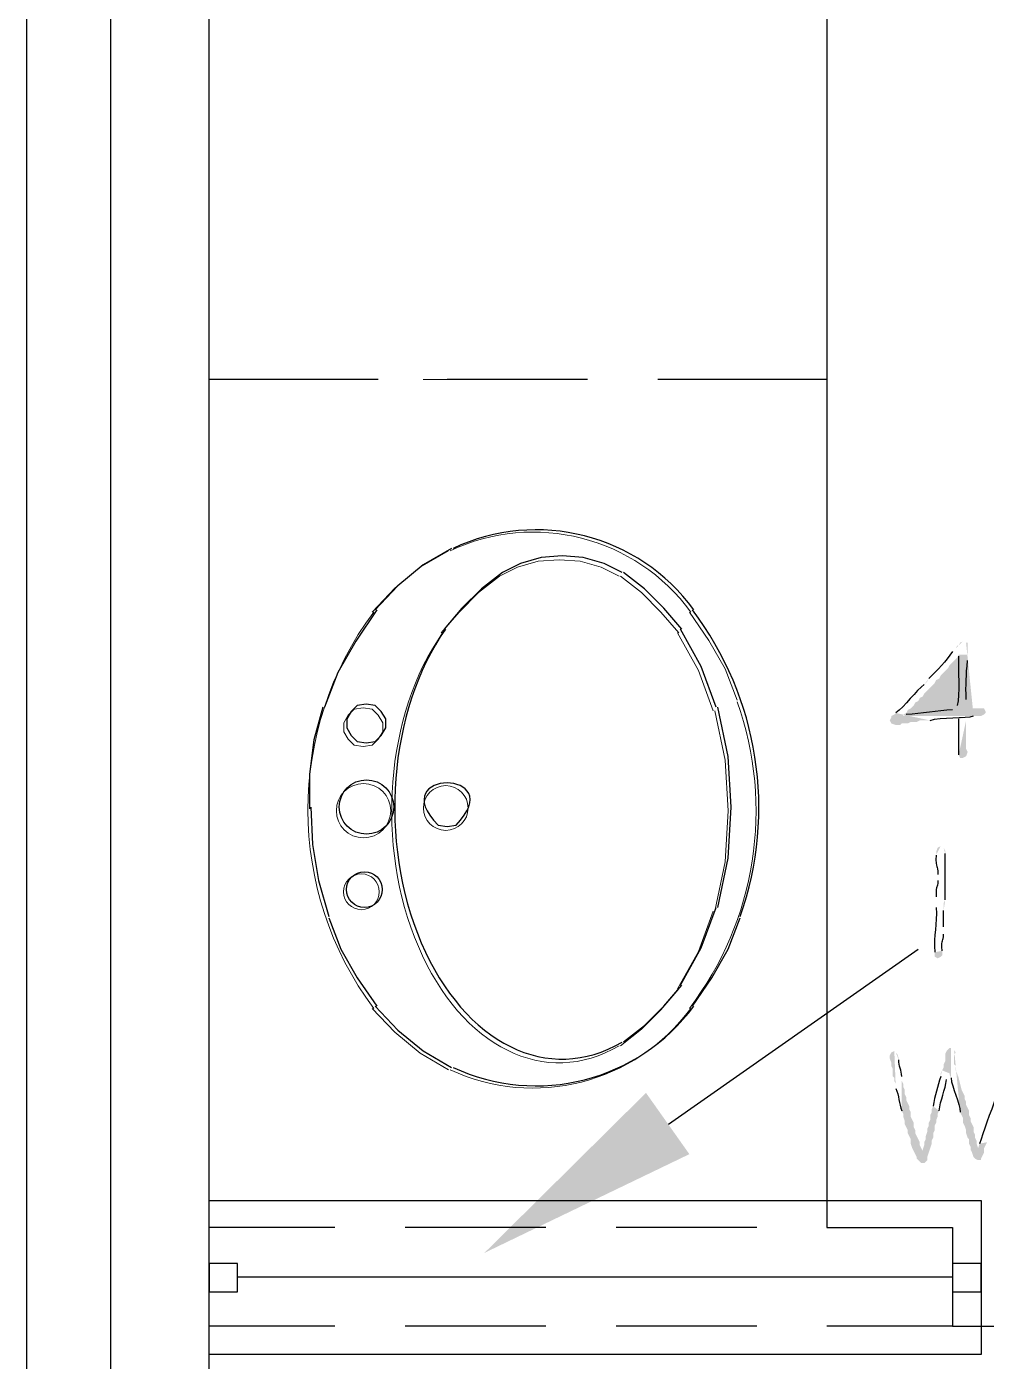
# Model space of a CAD drawing. Header units: inches. Extents: x -167 to 6071, y -6287 to -2731.
# Drawn here: x 190.41 to 224.62, y -5935.32 to -5887.73 of the extents above; entities that cross this region are included whole.
import ezdxf

# ---------------------------------------------------------------- set-up
doc = ezdxf.new("R2010")
doc.units = ezdxf.units.IN
doc.header["$LTSCALE"] = 96
doc.header["$MEASUREMENT"] = 0
doc.linetypes.add('Dash', pattern=[0.225, 0.15, -0.075])
doc.layers.add('Doors', color=5, linetype='Continuous', lineweight=9)
doc.layers.add('Wall_line', color=6, linetype='Continuous', lineweight=18)
doc.layers.add('Furniture', color=7, linetype='Continuous', lineweight=5, true_color=0x994d00)
doc.layers.add('PDF_Geometry', color=7, linetype='Continuous', true_color=0x4a4a4a)
doc.layers.add('PDF_Solid Fills', color=7, linetype='Continuous')

# ---------------------------------------------------------------- blocks, each defined once
blk = doc.blocks.new('Sink')
at = {"layer": 'Furniture'}
for points in [[(-2.293, 7.067), (-3.093, 7.92), (-4, 8.667), (-5.013, 9.253)], [(-11.147, 8.4), (-11.893, 7.813), (-12.587, 7.12), (-13.227, 6.373)], [(-13.173, 6.373), (-13.92, 5.04), (-14.453, 3.6)], [(-14.507, 3.6), (-14.88, 1.84), (-14.987, 0.027), (-14.88, -1.787), (-14.507, -3.547)], [(-14.453, -3.547), (-13.92, -4.987), (-13.173, -6.32)], [(-15.307, -3.92), (-14.88, -5.04), (-14.293, -6.053), (-13.6, -7.067)], [(-13.227, -6.32), (-12.587, -7.067), (-11.893, -7.76), (-11.147, -8.347)], [(-11.093, -8.347), (-10.453, -8.667), (-9.707, -8.88), (-8.96, -8.933), (-8.213, -8.88), (-7.467, -8.667), (-6.827, -8.347), (-6.08, -7.76), (-5.387, -7.067), (-4.747, -6.32)], [(-5.013, -9.253), (-4, -8.667), (-3.093, -7.92), (-2.293, -7.067)]]:
    blk.add_lwpolyline(points, dxfattribs=at)
blk.add_lwpolyline([(-1.973, -2.267), (-2.293, -2.32), (-2.507, -2.533), (-2.667, -2.8), (-2.667, -3.12), (-2.507, -3.387), (-2.293, -3.6), (-1.973, -3.653), (-1.653, -3.6), (-1.44, -3.387), (-1.28, -3.12), (-1.28, -2.8), (-1.44, -2.533), (-1.653, -2.32)], close=True, dxfattribs=at)
for centre, radius in [((-1.908, 2.91), 0.637), ((-1.982, 0.018), 0.969), ((-4.913, -0.078), 0.798)]:
    blk.add_circle(centre, radius, dxfattribs=at)
for centre, radius, start, end in [((-8.025, 2.919), 6.992, 64.9653, 143.609), ((-4.365, 0.025), 11.613, 142.6761, 199.5796), ((-11.813, 0), 11.813, 323.2594, 36.7406), ((-8.035, -2.956), 6.962, 216.1908, 295.2349)]:
    blk.add_arc(centre, radius, start, end, dxfattribs=at)
blk.add_ellipse((-8.858, 0.171), major_axis=(-0.18, 8.837), ratio=0.664092, start_param=3.873962, end_param=6.643025, dxfattribs=at)

msp = doc.modelspace()

# ---------------------------------------------------------------- hatches: boundary and pattern name
at = {"layer": 'PDF_Solid Fills', "transparency": 33554559}
h = msp.add_hatch(color=256, dxfattribs=at)
h.paths.add_polyline_path([(223.797, -5909.642), (223.69, -5909.695), (223.637, -5909.802), (223.583, -5909.802), (223.53, -5909.909), (223.423, -5910.015)], flags=0)
h.paths.add_polyline_path([(222.57, -5910.975), (222.517, -5911.082), (222.41, -5911.189)], flags=0)
h.paths.add_polyline_path([(221.397, -5912.202), (221.343, -5912.255), (221.237, -5912.309), (221.237, -5912.362), (221.183, -5912.469), (221.237, -5912.575), (221.397, -5912.629), (221.557, -5912.629), (221.61, -5912.575), (221.823, -5912.575), (221.93, -5912.522), (222.143, -5912.522), (222.25, -5912.469), (222.623, -5912.469)], flags=0)
h.paths.add_polyline_path([(224.17, -5912.309), (224.437, -5912.309), (221.663, -5912.309), (221.663, -5912.255), (221.77, -5912.202), (221.823, -5912.095), (221.93, -5912.042), (222.037, -5911.935), (222.09, -5911.829), (222.197, -5911.775), (222.25, -5911.669), (222.357, -5911.615), (222.41, -5911.509), (222.517, -5911.402), (222.783, -5911.135), (222.837, -5911.029), (222.943, -5910.975), (222.997, -5910.869), (223.263, -5910.602), (223.317, -5910.495), (223.583, -5910.229), (223.637, -5910.122), (223.957, -5910.122), (223.957, -5909.695), (223.903, -5909.695)], flags=0)
h = msp.add_hatch(color=256, dxfattribs=at)
h.paths.add_polyline_path([(223.957, -5910.122), (223.637, -5910.122), (223.637, -5910.175)], flags=0)
h.paths.add_polyline_path([(223.583, -5911.935), (223.583, -5912.095), (223.423, -5912.095)], flags=0)
h.paths.add_polyline_path([(221.77, -5912.255), (221.663, -5912.309), (224.437, -5912.309), (224.543, -5912.255), (224.597, -5912.202), (224.597, -5912.149), (224.543, -5912.042), (223.903, -5912.042), (223.903, -5911.722)], flags=0)
h.paths.add_polyline_path([(223.957, -5910.335), (223.957, -5910.229)], flags=0)
h = msp.add_hatch(color=256, dxfattribs=at)
h.paths.add_polyline_path([(223.903, -5912.362), (223.637, -5912.362), (223.637, -5912.415)], flags=0)
h.paths.add_polyline_path([(223.637, -5913.695), (223.69, -5913.802), (223.797, -5913.802), (223.903, -5913.749), (223.957, -5913.589), (223.903, -5913.482), (223.903, -5912.469)], flags=0)
h = msp.add_hatch(color=256, dxfattribs=at)
h.paths.add_polyline_path([(222.997, -5916.949), (222.89, -5917.002), (222.837, -5917.162), (222.837, -5917.269)], flags=0)
h.paths.add_polyline_path([(222.89, -5917.962), (222.89, -5918.175)], flags=0)
h.paths.add_polyline_path([(222.837, -5918.762), (222.837, -5919.135)], flags=0)
h.paths.add_polyline_path([(222.783, -5920.735), (222.783, -5920.895), (222.89, -5920.949), (222.997, -5920.895), (223.05, -5920.842), (223.05, -5920.682)], flags=0)
h.paths.add_polyline_path([(223.103, -5920.095), (223.103, -5919.829)], flags=0)
h.paths.add_polyline_path([(223.103, -5919.242), (223.103, -5918.975), (223.157, -5918.869)], flags=0)
h.paths.add_polyline_path([(223.157, -5917.215), (223.157, -5917.109), (223.103, -5917.002)], flags=0)
h = msp.add_hatch(color=256, dxfattribs=at)
h.paths.add_polyline_path([(221.343, -5924.255), (221.237, -5924.309), (221.183, -5924.415), (221.183, -5924.522), (221.237, -5924.682), (221.237, -5924.789), (221.29, -5924.895), (221.29, -5925.162), (221.343, -5925.215), (221.343, -5925.322), (221.397, -5925.429), (221.397, -5925.589)], flags=0)
h.paths.add_polyline_path([(221.61, -5926.389), (221.663, -5926.495), (221.663, -5926.602), (221.717, -5926.762), (221.717, -5926.869), (221.823, -5927.082), (221.823, -5927.189), (221.93, -5927.402), (221.93, -5927.562), (221.983, -5927.722), (222.143, -5928.042), (222.143, -5928.095), (222.303, -5928.255), (222.41, -5928.255), (222.463, -5928.202), (222.517, -5928.149), (222.517, -5928.042), (222.57, -5927.882), (222.357, -5927.882), (222.357, -5927.829), (222.25, -5927.615), (222.25, -5927.509), (222.09, -5927.189), (222.09, -5927.082), (222.037, -5926.975), (222.037, -5926.815), (221.93, -5926.602), (221.93, -5926.442), (221.877, -5926.335), (221.877, -5926.229), (221.77, -5926.015), (221.77, -5925.909), (221.717, -5925.802), (221.717, -5925.642), (221.663, -5925.535), (221.663, -5925.429), (221.61, -5925.322), (221.61, -5925.162)], flags=0)
h.paths.add_polyline_path([(221.503, -5924.575), (221.503, -5924.522), (221.45, -5924.362), (221.397, -5924.309)], flags=0)
h = msp.add_hatch(color=256, dxfattribs=at)
h.paths.add_polyline_path([(223.37, -5924.149), (223.317, -5924.149), (223.21, -5924.255), (223.157, -5924.362), (223.157, -5924.629), (223.103, -5924.735), (223.103, -5924.842), (223.05, -5924.949), (223.317, -5925.055), (223.317, -5925.109), (223.37, -5925.215)], flags=0)
h.paths.add_polyline_path([(223.69, -5926.442), (223.797, -5926.655), (223.797, -5926.815), (223.85, -5926.922), (223.903, -5927.082), (223.903, -5927.189), (223.957, -5927.349), (224.01, -5927.402), (224.01, -5927.562), (224.063, -5927.669), (224.063, -5927.775), (224.117, -5927.882), (224.17, -5928.042), (224.223, -5928.095), (224.33, -5928.149), (224.437, -5928.149), (224.437, -5928.095), (224.543, -5927.882), (224.543, -5927.722), (224.33, -5927.722), (224.277, -5927.562), (224.277, -5927.455), (224.223, -5927.349), (224.223, -5927.242), (224.17, -5927.135), (224.17, -5926.975), (224.063, -5926.762), (224.063, -5926.655), (224.01, -5926.549), (224.01, -5926.389), (223.903, -5926.175), (223.903, -5926.069), (223.85, -5925.962), (223.85, -5925.855), (223.797, -5925.749), (223.743, -5925.642), (223.637, -5925.215), (223.583, -5925.055), (223.53, -5924.949), (223.53, -5924.789), (223.477, -5924.735), (223.477, -5924.415), (223.53, -5924.309), (223.477, -5924.202)], flags=0)
h = msp.add_hatch(color=256, dxfattribs=at)
h.paths.add_polyline_path([(225.93, -5924.309), (225.877, -5924.309)], flags=0)
h.paths.add_polyline_path([(224.383, -5927.562), (224.33, -5927.722), (224.543, -5927.722), (224.65, -5927.509)], flags=0)
h.paths.add_polyline_path([(225.183, -5926.122), (225.343, -5925.802), (225.397, -5925.695), (225.397, -5925.589), (225.503, -5925.375), (225.61, -5925.269), (225.663, -5925.162)], flags=0)
h.paths.add_polyline_path([(225.93, -5924.629), (226.037, -5924.469), (226.037, -5924.309)], flags=0)
h = msp.add_hatch(color=256, dxfattribs=at)
h.paths.add_polyline_path([(223.05, -5924.949), (222.997, -5925.055), (222.997, -5925.162)], flags=0)
h.paths.add_polyline_path([(222.73, -5926.229), (222.677, -5926.335), (222.677, -5926.442), (222.623, -5926.549), (222.623, -5926.709), (222.57, -5926.815), (222.57, -5926.922), (222.517, -5927.029), (222.517, -5927.135), (222.463, -5927.295), (222.463, -5927.402), (222.41, -5927.509), (222.41, -5927.615), (222.357, -5927.775), (222.357, -5927.882), (222.57, -5927.882), (222.677, -5927.562), (222.677, -5927.455), (222.73, -5927.349), (222.73, -5927.189), (222.783, -5927.082), (222.783, -5926.922), (222.837, -5926.815), (222.837, -5926.709), (222.89, -5926.602), (222.89, -5926.495), (222.943, -5926.389)], flags=0)
h.paths.add_polyline_path([(223.21, -5925.269), (223.317, -5925.055)], flags=0)

# ---------------------------------------------------------------- linework, layer by layer
at = {"layer": 'Doors', "transparency": 33554687}
for points in [[(201.397, -5930.549), (196.917, -5930.549)], [(208.917, -5930.549), (203.903, -5930.549)], [(216.437, -5930.549), (211.423, -5930.549)], [(218.943, -5930.549), (223.423, -5930.549), (223.423, -5934.069), (218.943, -5934.069)], [(197.93, -5932.309), (223.423, -5932.309)], [(201.397, -5934.069), (196.917, -5934.069)], [(208.917, -5934.069), (203.903, -5934.069)], [(216.437, -5934.069), (211.423, -5934.069)]]:
    msp.add_lwpolyline(points, dxfattribs=at)
for points in [[(196.917, -5932.842), (197.93, -5932.842), (197.93, -5931.829), (196.917, -5931.829)], [(223.423, -5932.842), (224.437, -5932.842), (224.437, -5931.829), (223.423, -5931.829)]]:
    msp.add_lwpolyline(points, close=True, dxfattribs=at)
at = {"layer": 'Furniture', "transparency": 33554687}
for points in [[(256.917, -5846.069), (218.943, -5846.069), (218.943, -5929.589)], [(223.423, -5934.069), (259.423, -5934.069)]]:
    msp.add_lwpolyline(points, dxfattribs=at)
at = {"layer": 'Furniture', "linetype": 'Dash', "ltscale": 0.4, "transparency": 33554687}
msp.add_lwpolyline([(218.943, -5900.309), (196.917, -5900.309)], dxfattribs=at)
at = {"layer": 'PDF_Geometry', "color": 7}
msp.add_lwpolyline([(191.903, -5581.109), (193.397, -5581.109), (193.397, -6048.575), (190.41, -6048.575), (190.41, -5581.109)], close=True, dxfattribs=at)
for points in [[(196.917, -5994.069), (196.917, -5822.069), (259.423, -5822.069), (259.423, -5847.135), (265.397, -5853.109), (267.903, -5850.655), (262.943, -5845.695), (262.943, -5832.575), (324.917, -5832.575), (324.917, -5872.575), (289.823, -5872.575), (284.863, -5867.615), (282.41, -5870.069), (286.25, -5873.962), (283.423, -5876.789), (285.93, -5879.295), (289.13, -5876.095), (376.97, -5876.095)], [(213.29, -5926.869), (222.197, -5920.629)], [(193.397, -5924.469), (193.397, -5997.589)]]:
    msp.add_lwpolyline(points, dxfattribs=at)
at = {"layer": 'PDF_Geometry'}
for points in [[(256.917, -5846.069), (218.943, -5846.069), (218.943, -5930.549), (223.423, -5930.549), (223.423, -5934.069), (218.943, -5934.069)], [(202.943, -5900.309), (196.917, -5900.309)], [(210.41, -5900.309), (205.397, -5900.309)], [(218.943, -5900.309), (212.917, -5900.309)], [(205.557, -5906.335), (204.543, -5906.922), (203.637, -5907.669), (202.837, -5908.522)], [(211.637, -5907.189), (210.997, -5906.869), (210.25, -5906.655), (209.503, -5906.602), (208.757, -5906.655), (208.01, -5906.869), (207.37, -5907.189), (206.623, -5907.775), (205.93, -5908.469), (205.29, -5909.215)], [(213.77, -5909.215), (213.13, -5908.469), (212.437, -5907.775), (211.69, -5907.189)], [(202.89, -5908.522), (202.143, -5909.642), (201.503, -5910.762), (201.023, -5911.989)], [(214.997, -5911.989), (214.463, -5910.549), (213.717, -5909.215)], [(200.97, -5911.989), (200.65, -5913.162), (200.49, -5914.389), (200.49, -5915.615)], [(215.05, -5919.135), (215.423, -5917.375), (215.53, -5915.562), (215.423, -5913.749), (215.05, -5911.989)], [(200.543, -5915.562), (200.597, -5916.895), (200.81, -5918.175), (201.183, -5919.455)], [(205.077, -5916.202), (205.397, -5916.255), (205.717, -5916.202)], [(213.717, -5921.909), (214.463, -5920.575), (214.997, -5919.135)], [(201.183, -5919.509), (201.61, -5920.629), (202.197, -5921.642), (202.89, -5922.655)], [(214.143, -5922.655), (214.837, -5921.642), (215.423, -5920.629), (215.85, -5919.509)], [(211.69, -5923.935), (212.437, -5923.349), (213.13, -5922.655), (213.77, -5921.909)], [(202.837, -5922.655), (203.637, -5923.509), (204.543, -5924.255), (205.557, -5924.842)], [(196.917, -5929.589), (224.437, -5929.589), (224.437, -5935.082), (196.917, -5935.082)], [(201.397, -5930.549), (196.917, -5930.549)], [(208.917, -5930.549), (203.903, -5930.549)], [(216.437, -5930.549), (211.423, -5930.549)], [(197.93, -5932.309), (223.423, -5932.309)], [(201.397, -5934.069), (196.917, -5934.069)], [(208.917, -5934.069), (203.903, -5934.069)], [(216.437, -5934.069), (211.423, -5934.069)], [(223.423, -5934.069), (259.423, -5934.069)]]:
    msp.add_lwpolyline(points, dxfattribs=at)
for points in [[(202.517, -5913.269), (202.837, -5913.215), (203.05, -5913.002), (203.21, -5912.735), (203.21, -5912.415), (203.05, -5912.149), (202.837, -5911.935), (202.517, -5911.882), (202.197, -5911.935), (201.983, -5912.149), (201.823, -5912.415), (201.823, -5912.735), (201.983, -5913.002), (202.197, -5913.215)], [(196.917, -5932.842), (197.93, -5932.842), (197.93, -5931.829), (196.917, -5931.829)], [(223.423, -5932.842), (224.437, -5932.842), (224.437, -5931.829), (223.423, -5931.829)]]:
    msp.add_lwpolyline(points, close=True, dxfattribs=at)
for centre, radius in [((202.525, -5915.554), 0.969), ((202.451, -5918.499), 0.637)]:
    msp.add_circle(centre, radius, dxfattribs=at)
for centre, radius, start, end in [((208.578, -5912.633), 6.962, 36.1908, 115.2349), ((204.843, -5915.574), 11.671, 340.5741, 37.1702), ((208.569, -5918.507), 6.992, 244.9653, 323.609)]:
    msp.add_arc(centre, radius, start, end, dxfattribs=at)
msp.add_ellipse((209.401, -5915.707), major_axis=(-0.18, 8.837), ratio=0.664092, start_param=0.732369, end_param=3.501432, dxfattribs=at)
for points in [[(223.423, -5910.015), (223.176, -5910.365), (222.885, -5910.666), (222.57, -5910.975)], [(223.637, -5910.175), (223.607, -5910.628), (223.697, -5911.551), (223.583, -5911.935)], [(223.903, -5911.722), (223.894, -5911.168), (223.899, -5910.875), (223.957, -5910.335)], [(222.41, -5911.189), (222.125, -5911.381), (221.709, -5911.987), (221.397, -5912.202)], [(223.423, -5912.095), (222.861, -5912.106), (222.324, -5912.23), (221.77, -5912.255)], [(222.623, -5912.469), (222.969, -5912.329), (223.919, -5912.41), (224.17, -5912.309)], [(223.637, -5912.415), (223.637, -5912.842), (223.637, -5913.269), (223.637, -5913.695)], [(205.717, -5916.202), (207.676, -5914.197), (203.118, -5914.197), (205.077, -5916.202)], [(222.837, -5917.269), (222.798, -5917.831), (222.915, -5917.566), (222.89, -5917.962)], [(223.157, -5918.869), (223.157, -5918.318), (223.157, -5917.767), (223.157, -5917.215)], [(222.89, -5918.175), (222.911, -5918.513), (222.805, -5918.247), (222.837, -5918.762)], [(222.837, -5919.135), (222.87, -5919.757), (222.749, -5920.109), (222.783, -5920.735)], [(223.103, -5919.829), (223.103, -5919.633), (223.103, -5919.438), (223.103, -5919.242)], [(223.05, -5920.682), (223.021, -5920.223), (223.086, -5920.376), (223.103, -5920.095)], [(225.877, -5924.309), (225.26, -5924.884), (224.663, -5926.744), (224.383, -5927.562)], [(221.61, -5925.162), (221.604, -5924.957), (221.499, -5924.776), (221.503, -5924.575)], [(222.997, -5925.162), (222.902, -5925.53), (222.776, -5925.841), (222.73, -5926.229)], [(222.943, -5926.389), (222.984, -5926.009), (223.16, -5925.647), (223.21, -5925.269)], [(223.37, -5925.215), (223.381, -5925.549), (223.709, -5926.115), (223.69, -5926.442)], [(221.397, -5925.589), (221.51, -5925.844), (221.511, -5926.13), (221.61, -5926.389)]]:
    msp.add_open_spline(points, degree=3, dxfattribs=at)
at = {"layer": 'PDF_Solid Fills', "transparency": 33554559}
msp.add_solid([(214.037, -5927.935), (206.73, -5931.455), (212.49, -5925.749)], dxfattribs=at)
at = {"layer": 'Wall_line'}
msp.add_lwpolyline([(196.917, -5929.589), (224.437, -5929.589), (224.437, -5935.082), (196.917, -5935.082)], dxfattribs=at)

# ---------------------------------------------------------------- block references
at = {"layer": 'Doors', "rotation": 180}
msp.add_blockref('Sink', (200.437, -5915.669), dxfattribs=at)

doc.saveas('drawing.dxf')
